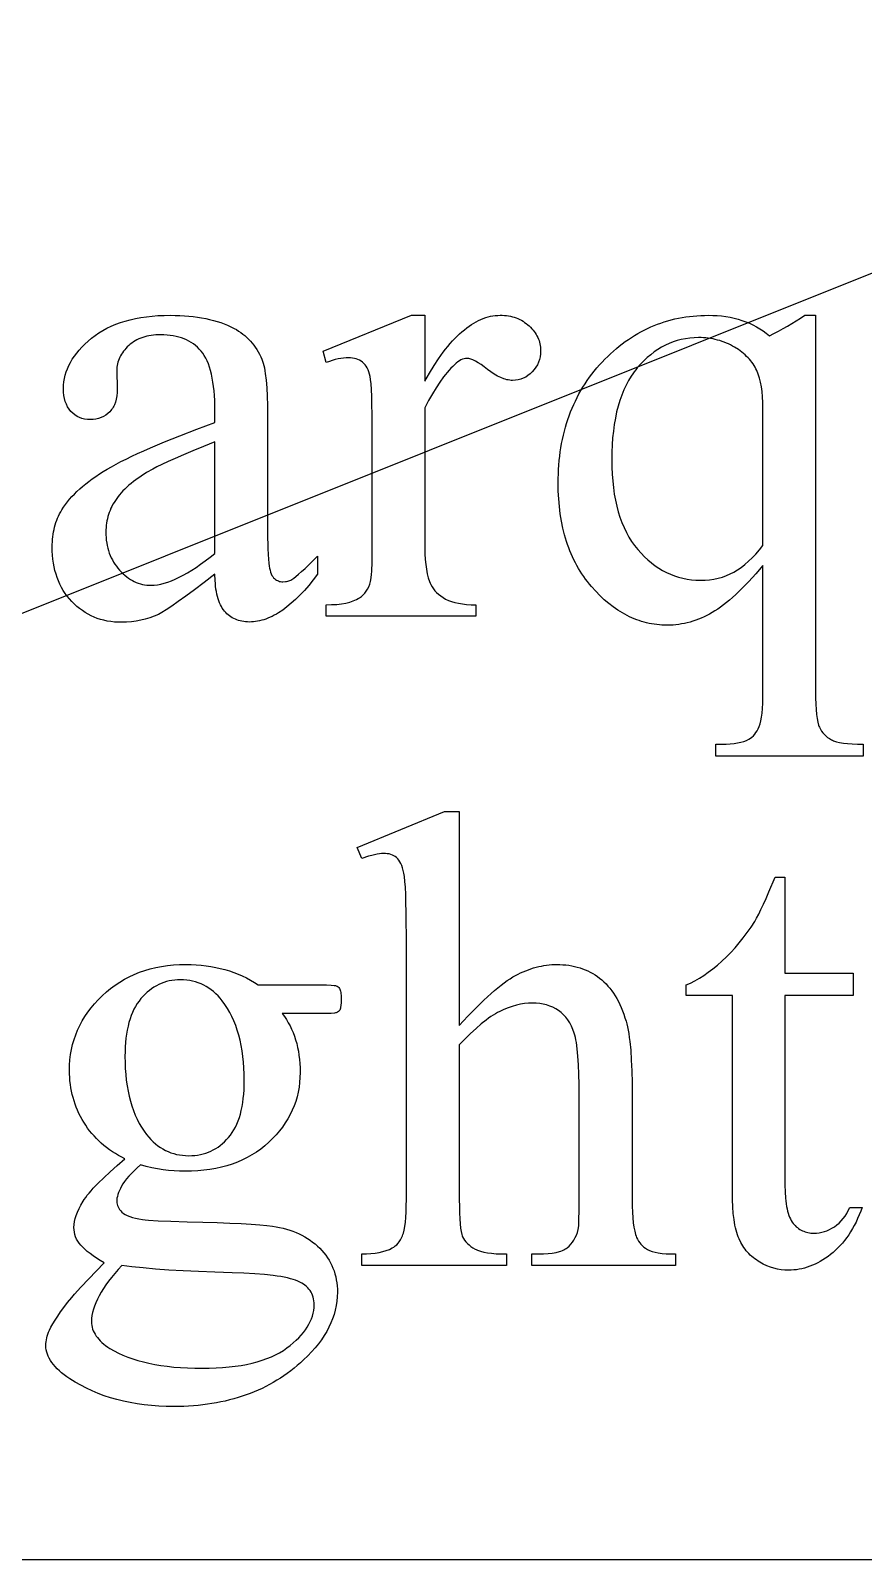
# Model space of a CAD drawing. Extents: x 0 to 152, y -19 to 71.
# Drawn here: x 89.62 to 92.92, y 54.99 to 61.05 of the extents above; entities that cross this region are included whole.
import ezdxf

# ---------------------------------------------------------------- set-up
doc = ezdxf.new("R2010")
doc.units = 0
doc.layers.get('0').update_dxf_attribs({"linetype": 'CONTINUOUS'})

msp = doc.modelspace()

# ---------------------------------------------------------------- linework, layer by layer
for points in [[(99.6145, 54.9861), (99.6145, 59.4236), (95.3645, 61.0486), (85.9895, 57.2986), (86.6145, 54.9861)], [(90.3516, 58.8932), (90.309, 58.8605), (90.2707, 58.8315), (90.2364, 58.8061), (90.2063, 58.7843), (90.1804, 58.7662), (90.1586, 58.7517), (90.141, 58.7409), (90.1338, 58.7368), (90.1276, 58.7337), (90.1103, 58.7263), (90.0928, 58.7199), (90.0751, 58.7144), (90.057, 58.71), (90.0387, 58.7065), (90.0201, 58.704), (90.0012, 58.7026), (89.982, 58.7021), (89.9671, 58.7024), (89.9526, 58.7033), (89.9384, 58.705), (89.9245, 58.7072), (89.911, 58.7101), (89.8978, 58.7136), (89.8849, 58.7178), (89.8724, 58.7226), (89.8602, 58.7281), (89.8483, 58.7342), (89.8367, 58.7409), (89.8255, 58.7483), (89.8146, 58.7564), (89.8041, 58.765), (89.7938, 58.7744), (89.7839, 58.7843), (89.7745, 58.7948), (89.7657, 58.8057), (89.7575, 58.817), (89.7499, 58.8287), (89.7429, 58.8408), (89.7365, 58.8533), (89.7307, 58.8662), (89.7256, 58.8796), (89.721, 58.8933), (89.717, 58.9074), (89.7137, 58.922), (89.711, 58.9369), (89.7088, 58.9523), (89.7073, 58.968), (89.7064, 58.9842), (89.7061, 59.0008), (89.7062, 59.0113), (89.7067, 59.0216), (89.7074, 59.0318), (89.7085, 59.0417), (89.7098, 59.0515), (89.7114, 59.0612), (89.7134, 59.0706), (89.7156, 59.0799), (89.7181, 59.0889), (89.7209, 59.0979), (89.724, 59.1066), (89.7275, 59.1151), (89.7312, 59.1235), (89.7352, 59.1317), (89.7395, 59.1397), (89.7441, 59.1476), (89.7509, 59.1583), (89.7582, 59.1689), (89.7662, 59.1795), (89.7748, 59.19), (89.784, 59.2004), (89.7938, 59.2107), (89.8041, 59.2209), (89.8151, 59.2311), (89.8267, 59.2412), (89.8388, 59.2512), (89.8516, 59.2611), (89.865, 59.271), (89.8789, 59.2807), (89.8935, 59.2904), (89.9087, 59.3), (89.9244, 59.3096), (89.9411, 59.3192), (89.9592, 59.3291), (89.9786, 59.3392), (89.9993, 59.3496), (90.0213, 59.3603), (90.0447, 59.3712), (90.0694, 59.3823), (90.0954, 59.3937), (90.1515, 59.4174), (90.2129, 59.442), (90.2796, 59.4677), (90.3516, 59.4944), (90.3516, 59.5399), (90.3514, 59.5612), (90.3507, 59.5816), (90.3496, 59.6011), (90.3481, 59.6198), (90.3462, 59.6377), (90.3438, 59.6547), (90.341, 59.6708), (90.3378, 59.6861), (90.3342, 59.7006), (90.3301, 59.7142), (90.3256, 59.7269), (90.3206, 59.7388), (90.3152, 59.7498), (90.3094, 59.76), (90.3032, 59.7694), (90.2965, 59.7779), (90.2894, 59.7857), (90.282, 59.793), (90.2741, 59.7998), (90.2659, 59.8061), (90.2572, 59.8119), (90.2482, 59.8172), (90.2388, 59.822), (90.229, 59.8263), (90.2188, 59.8301), (90.2082, 59.8333), (90.1972, 59.8361), (90.1858, 59.8384), (90.1741, 59.8401), (90.1619, 59.8414), (90.1494, 59.8422), (90.1364, 59.8424), (90.1266, 59.8422), (90.117, 59.8417), (90.1077, 59.8409), (90.0986, 59.8397), (90.0898, 59.8382), (90.0812, 59.8364), (90.0729, 59.8342), (90.0649, 59.8317), (90.0571, 59.8288), (90.0496, 59.8256), (90.0423, 59.8221), (90.0353, 59.8182), (90.0286, 59.814), (90.0221, 59.8095), (90.0158, 59.8046), (90.0099, 59.7994), (90.004, 59.794), (89.9986, 59.7884), (89.9935, 59.7828), (89.9888, 59.7771), (89.9845, 59.7713), (89.9805, 59.7653), (89.977, 59.7593), (89.9738, 59.7532), (89.971, 59.747), (89.9685, 59.7407), (89.9665, 59.7342), (89.9648, 59.7277), (89.9635, 59.7211), (89.9625, 59.7144), (89.9619, 59.7076), (89.9618, 59.7007), (89.9643, 59.6273), (89.9638, 59.6131), (89.9624, 59.5998), (89.9601, 59.5873), (89.9569, 59.5757), (89.9527, 59.5649), (89.9502, 59.5598), (89.9476, 59.5549), (89.9447, 59.5502), (89.9415, 59.5457), (89.9381, 59.5415), (89.9345, 59.5374), (89.9268, 59.53), (89.9185, 59.5236), (89.9097, 59.5181), (89.9002, 59.5137), (89.8902, 59.5102), (89.8796, 59.5077), (89.8684, 59.5062), (89.8567, 59.5058), (89.8453, 59.5063), (89.8344, 59.5078), (89.824, 59.5104), (89.8142, 59.514), (89.8048, 59.5186), (89.7961, 59.5243), (89.7878, 59.5309), (89.7801, 59.5387), (89.7732, 59.5473), (89.7671, 59.5566), (89.762, 59.5667), (89.7578, 59.5776), (89.7546, 59.5892), (89.7523, 59.6015), (89.7509, 59.6147), (89.7504, 59.6285), (89.7508, 59.6421), (89.7521, 59.6555), (89.7543, 59.6687), (89.7574, 59.6818), (89.7613, 59.6948), (89.7661, 59.7077), (89.7717, 59.7204), (89.7782, 59.7329), (89.7856, 59.7454), (89.7939, 59.7577), (89.803, 59.7698), (89.813, 59.7818), (89.8239, 59.7937), (89.8357, 59.8054), (89.8483, 59.817), (89.8618, 59.8285), (89.876, 59.8395), (89.891, 59.8499), (89.9067, 59.8595), (89.9231, 59.8684), (89.9402, 59.8766), (89.9579, 59.884), (89.9764, 59.8908), (89.9956, 59.8968), (90.0155, 59.9022), (90.0361, 59.9068), (90.0574, 59.9107), (90.0794, 59.9139), (90.1021, 59.9164), (90.1255, 59.9182), (90.1496, 59.9193), (90.1744, 59.9196), (90.1935, 59.9194), (90.2121, 59.9188), (90.2303, 59.9178), (90.2481, 59.9164), (90.2655, 59.9146), (90.2824, 59.9123), (90.2988, 59.9097), (90.3149, 59.9066), (90.3305, 59.9032), (90.3456, 59.8994), (90.3604, 59.8951), (90.3747, 59.8904), (90.3885, 59.8854), (90.402, 59.8799), (90.415, 59.874), (90.4275, 59.8677), (90.4367, 59.8627), (90.4456, 59.8572), (90.4541, 59.8515), (90.4624, 59.8453), (90.4704, 59.8389), (90.478, 59.8321), (90.4854, 59.8249), (90.4924, 59.8174), (90.4991, 59.8096), (90.5055, 59.8014), (90.5117, 59.7928), (90.5175, 59.784), (90.523, 59.7747), (90.5282, 59.7652), (90.5331, 59.7552), (90.5376, 59.745), (90.5404, 59.7377), (90.543, 59.7296), (90.5454, 59.7205), (90.5476, 59.7106), (90.5496, 59.6998), (90.5515, 59.6881), (90.5547, 59.6621), (90.5572, 59.6324), (90.559, 59.5993), (90.5601, 59.5625), (90.5604, 59.5222), (90.5604, 59.1286), (90.5608, 59.0537), (90.562, 58.9949), (90.5629, 58.9715), (90.564, 58.9521), (90.5653, 58.9368), (90.5667, 58.9254), (90.5685, 58.9165), (90.5704, 58.9083), (90.5726, 58.9009), (90.5751, 58.8943), (90.5779, 58.8884), (90.5809, 58.8833), (90.5841, 58.879), (90.5876, 58.8755), (90.5913, 58.8725), (90.5952, 58.8699), (90.5992, 58.8677), (90.6033, 58.866), (90.6076, 58.8646), (90.612, 58.8636), (90.6165, 58.863), (90.6212, 58.8628), (90.631, 58.8634), (90.6356, 58.864), (90.6402, 58.865), (90.6445, 58.8663), (90.6487, 58.8678), (90.6527, 58.8696), (90.6566, 58.8717), (90.664, 58.8767), (90.673, 58.8836), (90.6835, 58.8924), (90.6955, 58.903), (90.7091, 58.9155), (90.7242, 58.9298), (90.7591, 58.9641), (90.7591, 58.8932), (90.7415, 58.8702), (90.7239, 58.8487), (90.7064, 58.8287), (90.689, 58.8101), (90.6718, 58.7931), (90.6546, 58.7775), (90.6375, 58.7634), (90.6205, 58.7508), (90.6037, 58.7397), (90.5953, 58.7347), (90.5869, 58.73), (90.5785, 58.7258), (90.5702, 58.7219), (90.5619, 58.7183), (90.5536, 58.7152), (90.5454, 58.7124), (90.5371, 58.71), (90.5289, 58.708), (90.5207, 58.7063), (90.5126, 58.705), (90.5045, 58.7041), (90.4964, 58.7035), (90.4883, 58.7033), (90.4806, 58.7035), (90.4732, 58.704), (90.4659, 58.7048), (90.4588, 58.706), (90.452, 58.7075), (90.4453, 58.7094), (90.4389, 58.7116), (90.4326, 58.7141), (90.4265, 58.7169), (90.4206, 58.7201), (90.415, 58.7237), (90.4095, 58.7275), (90.4042, 58.7317), (90.3991, 58.7363), (90.3942, 58.7411), (90.3896, 58.7464), (90.3851, 58.752), (90.3809, 58.7581), (90.377, 58.7646), (90.3734, 58.7717), (90.3701, 58.7792), (90.367, 58.7872), (90.3642, 58.7956), (90.3617, 58.8046), (90.3595, 58.814), (90.3575, 58.8239), (90.3558, 58.8342), (90.3544, 58.8451), (90.3533, 58.8564), (90.3525, 58.8682)], [(91.1844, 59.9196), (91.1844, 59.6589), (91.2026, 59.6905), (91.2209, 59.72), (91.2392, 59.7475), (91.2484, 59.7605), (91.2576, 59.773), (91.2669, 59.7849), (91.2761, 59.7964), (91.2853, 59.8073), (91.2946, 59.8178), (91.3039, 59.8277), (91.3132, 59.8371), (91.3225, 59.846), (91.3318, 59.8544), (91.3412, 59.8623), (91.3505, 59.8697), (91.3599, 59.8766), (91.3693, 59.883), (91.3787, 59.8888), (91.3881, 59.8942), (91.3975, 59.899), (91.407, 59.9033), (91.4164, 59.9071), (91.4259, 59.9105), (91.4354, 59.9133), (91.4449, 59.9155), (91.4544, 59.9173), (91.464, 59.9186), (91.4735, 59.9194), (91.4831, 59.9196), (91.4917, 59.9195), (91.5001, 59.919), (91.5083, 59.9181), (91.5164, 59.917), (91.5242, 59.9155), (91.5319, 59.9137), (91.5394, 59.9115), (91.5467, 59.909), (91.5538, 59.9062), (91.5607, 59.9031), (91.5674, 59.8996), (91.574, 59.8958), (91.5803, 59.8916), (91.5865, 59.8872), (91.5925, 59.8824), (91.5983, 59.8772), (91.6038, 59.8719), (91.6089, 59.8664), (91.6137, 59.8609), (91.6182, 59.8552), (91.6223, 59.8494), (91.626, 59.8436), (91.6294, 59.8376), (91.6324, 59.8315), (91.6351, 59.8253), (91.6374, 59.819), (91.6394, 59.8126), (91.641, 59.8061), (91.6422, 59.7996), (91.6431, 59.7928), (91.6436, 59.786), (91.6438, 59.7791), (91.6433, 59.767), (91.6418, 59.7554), (91.6392, 59.7442), (91.6356, 59.7336), (91.631, 59.7234), (91.6253, 59.7136), (91.6186, 59.7044), (91.6109, 59.6956), (91.6025, 59.6876), (91.5937, 59.6807), (91.5845, 59.6748), (91.5748, 59.67), (91.5648, 59.6662), (91.5544, 59.6636), (91.5436, 59.662), (91.5324, 59.6614), (91.5269, 59.6616), (91.5212, 59.6621), (91.5155, 59.663), (91.5096, 59.6642), (91.5037, 59.6657), (91.4977, 59.6676), (91.4855, 59.6723), (91.4729, 59.6785), (91.4599, 59.686), (91.4467, 59.6949), (91.4331, 59.7051), (91.4198, 59.7153), (91.4073, 59.7242), (91.3958, 59.7317), (91.3851, 59.7378), (91.3754, 59.7426), (91.3665, 59.746), (91.3585, 59.7481), (91.3549, 59.7486), (91.3515, 59.7488), (91.3457, 59.7484), (91.3398, 59.7472), (91.3338, 59.7452), (91.3277, 59.7424), (91.3215, 59.7389), (91.3151, 59.7345), (91.3087, 59.7294), (91.3021, 59.7234), (91.295, 59.7167), (91.2878, 59.7094), (91.2806, 59.7016), (91.2734, 59.6933), (91.2661, 59.6845), (91.2588, 59.6751), (91.2442, 59.6548), (91.2294, 59.6324), (91.2145, 59.6079), (91.1995, 59.5813), (91.1844, 59.5526), (91.1844, 58.997), (91.1848, 58.9736), (91.1859, 58.9518), (91.1878, 58.9314), (91.1904, 58.9125), (91.1938, 58.895), (91.1979, 58.879), (91.2028, 58.8645), (91.2055, 58.8578), (91.2084, 58.8514), (91.2129, 58.843), (91.2182, 58.835), (91.2243, 58.8274), (91.2312, 58.8201), (91.2389, 58.8131), (91.2474, 58.8066), (91.2566, 58.8003), (91.2667, 58.7945), (91.2777, 58.7891), (91.2898, 58.7845), (91.3031, 58.7806), (91.3176, 58.7774), (91.3332, 58.7749), (91.3499, 58.7731), (91.3678, 58.772), (91.3869, 58.7717), (91.3869, 58.7261), (90.7933, 58.7261), (90.7933, 58.7717), (90.8147, 58.7721), (90.8347, 58.7734), (90.8533, 58.7756), (90.8705, 58.7786), (90.8862, 58.7825), (90.8936, 58.7848), (90.9006, 58.7873), (90.9072, 58.7901), (90.9135, 58.793), (90.9194, 58.7961), (90.9249, 58.7995), (90.9325, 58.805), (90.9396, 58.8111), (90.946, 58.8181), (90.9518, 58.8258), (90.9571, 58.8342), (90.9617, 58.8434), (90.9658, 58.8534), (90.9692, 58.8641), (90.9707, 58.8707), (90.972, 58.8798), (90.9731, 58.8914), (90.974, 58.9055), (90.9752, 58.9412), (90.9756, 58.9868), (90.9756, 59.4361), (90.975, 59.5271), (90.9744, 59.565), (90.9735, 59.5977), (90.9723, 59.6252), (90.9709, 59.6477), (90.9693, 59.665), (90.9673, 59.6772), (90.9651, 59.6866), (90.9623, 59.6952), (90.9592, 59.7033), (90.9556, 59.7106), (90.9516, 59.7173), (90.9472, 59.7234), (90.9423, 59.7288), (90.9369, 59.7336), (90.9312, 59.7377), (90.9252, 59.7413), (90.9188, 59.7444), (90.9121, 59.7469), (90.9051, 59.7488), (90.8977, 59.7502), (90.89, 59.751), (90.8819, 59.7513), (90.8719, 59.751), (90.8616, 59.7501), (90.851, 59.7486), (90.8401, 59.7465), (90.8289, 59.7439), (90.8173, 59.7406), (90.8055, 59.7368), (90.7933, 59.7323), (90.7806, 59.7779), (91.1312, 59.9196)], [(92.7348, 59.9196), (92.7348, 58.4287), (92.7351, 58.4021), (92.7358, 58.378), (92.737, 58.3564), (92.7386, 58.3372), (92.7407, 58.3206), (92.7434, 58.3065), (92.7464, 58.2948), (92.7482, 58.2899), (92.75, 58.2857), (92.7541, 58.278), (92.7587, 58.2707), (92.7638, 58.2639), (92.7695, 58.2575), (92.7757, 58.2515), (92.7824, 58.246), (92.7897, 58.2409), (92.7975, 58.2363), (92.8017, 58.2342), (92.8065, 58.2321), (92.8174, 58.2285), (92.8303, 58.2255), (92.8451, 58.223), (92.8618, 58.2211), (92.8804, 58.2197), (92.9009, 58.2189), (92.9234, 58.2186), (92.9234, 58.1717), (92.3387, 58.1717), (92.3387, 58.2186), (92.3627, 58.2186), (92.3799, 58.2189), (92.396, 58.2198), (92.4111, 58.2214), (92.425, 58.2236), (92.438, 58.2265), (92.4498, 58.23), (92.4606, 58.2341), (92.4703, 58.2388), (92.4765, 58.2427), (92.4823, 58.2472), (92.4879, 58.2524), (92.4931, 58.2583), (92.498, 58.2649), (92.5026, 58.2722), (92.5068, 58.2802), (92.5108, 58.2888), (92.5144, 58.2989), (92.5174, 58.3111), (92.52, 58.3254), (92.5222, 58.3418), (92.5238, 58.3604), (92.525, 58.381), (92.5257, 58.4038), (92.526, 58.4287), (92.526, 58.9273), (92.4976, 58.8945), (92.4702, 58.8644), (92.4568, 58.8504), (92.4437, 58.837), (92.4308, 58.8243), (92.4181, 58.8123), (92.4056, 58.801), (92.3934, 58.7903), (92.3814, 58.7804), (92.3696, 58.7711), (92.358, 58.7625), (92.3467, 58.7545), (92.3356, 58.7473), (92.3247, 58.7407), (92.314, 58.7346), (92.3031, 58.7289), (92.2922, 58.7237), (92.2813, 58.7188), (92.2703, 58.7143), (92.2593, 58.7102), (92.2482, 58.7065), (92.2371, 58.7032), (92.2259, 58.7002), (92.2147, 58.6977), (92.2034, 58.6956), (92.1921, 58.6938), (92.1807, 58.6924), (92.1693, 58.6914), (92.1578, 58.6909), (92.1463, 58.6907), (92.1358, 58.6908), (92.1254, 58.6913), (92.115, 58.692), (92.1048, 58.6931), (92.0946, 58.6944), (92.0844, 58.6961), (92.0744, 58.698), (92.0644, 58.7002), (92.0545, 58.7028), (92.0446, 58.7056), (92.0348, 58.7088), (92.0251, 58.7122), (92.0155, 58.7159), (92.0059, 58.72), (91.9964, 58.7243), (91.987, 58.729), (91.9683, 58.7391), (91.95, 58.7505), (91.9319, 58.7631), (91.9141, 58.7768), (91.8966, 58.7918), (91.8793, 58.8079), (91.8624, 58.8253), (91.8457, 58.8438), (91.8376, 58.8535), (91.8297, 58.8634), (91.8221, 58.8734), (91.8147, 58.8837), (91.8076, 58.8942), (91.8007, 58.9049), (91.7942, 58.9158), (91.7878, 58.9269), (91.7818, 58.9382), (91.7759, 58.9497), (91.7704, 58.9614), (91.7651, 58.9733), (91.7601, 58.9854), (91.7553, 58.9977), (91.7508, 59.0102), (91.7465, 59.0229), (91.7425, 59.0358), (91.7387, 59.0489), (91.732, 59.0758), (91.7263, 59.1034), (91.7217, 59.1319), (91.7181, 59.1612), (91.7155, 59.1913), (91.7139, 59.2222), (91.7134, 59.2539), (91.7136, 59.2722), (91.7141, 59.2903), (91.715, 59.3082), (91.7162, 59.3259), (91.7177, 59.3434), (91.7196, 59.3606), (91.7218, 59.3777), (91.7243, 59.3945), (91.7272, 59.4111), (91.7305, 59.4275), (91.7341, 59.4437), (91.738, 59.4597), (91.7423, 59.4754), (91.7469, 59.491), (91.7518, 59.5063), (91.7571, 59.5214), (91.7627, 59.5363), (91.7687, 59.551), (91.775, 59.5655), (91.7817, 59.5797), (91.7886, 59.5938), (91.796, 59.6076), (91.8037, 59.6212), (91.8117, 59.6347), (91.82, 59.6478), (91.8287, 59.6608), (91.8378, 59.6736), (91.8472, 59.6861), (91.8569, 59.6985), (91.8669, 59.7106), (91.8773, 59.7225), (91.8881, 59.7342), (91.8991, 59.7456), (91.9102, 59.7567), (91.9215, 59.7673), (91.9329, 59.7777), (91.9444, 59.7876), (91.9561, 59.7972), (91.968, 59.8065), (91.9799, 59.8153), (91.992, 59.8238), (92.0043, 59.832), (92.0167, 59.8398), (92.0292, 59.8472), (92.0419, 59.8543), (92.0547, 59.861), (92.0677, 59.8673), (92.0808, 59.8733), (92.094, 59.8789), (92.1074, 59.8841), (92.1209, 59.889), (92.1346, 59.8935), (92.1484, 59.8977), (92.1623, 59.9015), (92.1764, 59.905), (92.1907, 59.908), (92.205, 59.9107), (92.2195, 59.9131), (92.2342, 59.9151), (92.249, 59.9167), (92.2639, 59.918), (92.279, 59.9189), (92.2942, 59.9194), (92.3096, 59.9196), (92.3274, 59.9193), (92.3449, 59.9184), (92.3621, 59.9168), (92.3788, 59.9146), (92.3953, 59.9117), (92.4114, 59.9082), (92.4271, 59.9041), (92.4424, 59.8994), (92.4574, 59.894), (92.472, 59.888), (92.4862, 59.8813), (92.5, 59.8741), (92.5134, 59.8661), (92.5265, 59.8576), (92.5391, 59.8484), (92.5513, 59.8386), (92.5695, 59.8476), (92.5876, 59.857), (92.6055, 59.8666), (92.6231, 59.8766), (92.6406, 59.8869), (92.6578, 59.8975), (92.6749, 59.9084), (92.6918, 59.9196)], [(92.526, 59.0071), (92.526, 59.5513), (92.5256, 59.5744), (92.5244, 59.5962), (92.5225, 59.6168), (92.5198, 59.6361), (92.5163, 59.6542), (92.5121, 59.6709), (92.5071, 59.6864), (92.5013, 59.7007), (92.4981, 59.7074), (92.4945, 59.714), (92.4907, 59.7205), (92.4865, 59.7268), (92.4821, 59.7331), (92.4774, 59.7392), (92.4723, 59.7451), (92.467, 59.751), (92.4613, 59.7567), (92.4554, 59.7623), (92.4426, 59.773), (92.4286, 59.7833), (92.4133, 59.7931), (92.4054, 59.7977), (92.3973, 59.802), (92.389, 59.806), (92.3807, 59.8097), (92.3722, 59.8131), (92.3636, 59.8162), (92.3548, 59.819), (92.3459, 59.8215), (92.3369, 59.8238), (92.3278, 59.8257), (92.3185, 59.8273), (92.3092, 59.8287), (92.2996, 59.8297), (92.29, 59.8304), (92.2802, 59.8309), (92.2703, 59.831), (92.2528, 59.8306), (92.2355, 59.8291), (92.2186, 59.8268), (92.202, 59.8235), (92.1857, 59.8193), (92.1697, 59.8141), (92.154, 59.808), (92.1387, 59.801), (92.1237, 59.793), (92.1089, 59.7841), (92.0946, 59.7742), (92.0805, 59.7634), (92.0667, 59.7517), (92.0533, 59.739), (92.0401, 59.7253), (92.0273, 59.7108), (92.0211, 59.7032), (92.0151, 59.6953), (92.0092, 59.6872), (92.0036, 59.6788), (91.9929, 59.6613), (91.983, 59.6429), (91.9739, 59.6235), (91.9656, 59.6032), (91.9581, 59.5818), (91.9514, 59.5595), (91.9454, 59.5363), (91.9403, 59.512), (91.9359, 59.4868), (91.9324, 59.4607), (91.9296, 59.4335), (91.9276, 59.4054), (91.9265, 59.3763), (91.9261, 59.3463), (91.9265, 59.3175), (91.9277, 59.2895), (91.9297, 59.2624), (91.9325, 59.2362), (91.9361, 59.2109), (91.9406, 59.1865), (91.9458, 59.163), (91.9518, 59.1403), (91.9587, 59.1185), (91.9664, 59.0976), (91.9748, 59.0776), (91.9841, 59.0584), (91.9942, 59.0402), (92.005, 59.0228), (92.0167, 59.0063), (92.0292, 58.9906), (92.0423, 58.9759), (92.0557, 58.9622), (92.0694, 58.9493), (92.0834, 58.9375), (92.0978, 58.9266), (92.1125, 58.9166), (92.1276, 58.9076), (92.143, 58.8995), (92.1587, 58.8924), (92.1747, 58.8862), (92.1911, 58.881), (92.2078, 58.8767), (92.2248, 58.8734), (92.2422, 58.871), (92.2599, 58.8696), (92.2779, 58.8691), (92.2963, 58.8696), (92.3142, 58.8711), (92.3316, 58.8737), (92.3485, 58.8772), (92.3648, 58.8817), (92.3807, 58.8873), (92.396, 58.8938), (92.4108, 58.9014), (92.4253, 58.9101), (92.4398, 58.9201), (92.4543, 58.9314), (92.4687, 58.944), (92.4831, 58.9578), (92.4974, 58.9729), (92.5117, 58.9894)], [(90.3516, 58.9754), (90.3516, 59.4172), (90.3059, 59.3989), (90.2645, 59.382), (90.2273, 59.3664), (90.1943, 59.3523), (90.1656, 59.3395), (90.1411, 59.3282), (90.1208, 59.3182), (90.1048, 59.3096), (90.0807, 59.2956), (90.0583, 59.2814), (90.0378, 59.2671), (90.0282, 59.2599), (90.019, 59.2526), (90.0103, 59.2453), (90.002, 59.238), (89.9942, 59.2306), (89.9868, 59.2232), (89.9799, 59.2157), (89.9734, 59.2082), (89.9674, 59.2007), (89.9618, 59.1931), (89.9565, 59.1855), (89.9517, 59.1778), (89.9471, 59.17), (89.9429, 59.162), (89.9391, 59.1541), (89.9355, 59.146), (89.9323, 59.1378), (89.9295, 59.1295), (89.927, 59.1212), (89.9248, 59.1127), (89.9229, 59.1042), (89.9214, 59.0956), (89.9202, 59.0869), (89.9194, 59.0781), (89.9189, 59.0692), (89.9187, 59.0602), (89.9189, 59.049), (89.9196, 59.0379), (89.9206, 59.0272), (89.9221, 59.0166), (89.924, 59.0063), (89.9264, 58.9963), (89.9291, 58.9864), (89.9323, 58.9769), (89.9359, 58.9675), (89.94, 58.9584), (89.9445, 58.9496), (89.9493, 58.941), (89.9547, 58.9326), (89.9604, 58.9245), (89.9666, 58.9166), (89.9732, 58.909), (89.98, 58.9017), (89.987, 58.8949), (89.9941, 58.8886), (90.0014, 58.8827), (90.0088, 58.8773), (90.0163, 58.8724), (90.0239, 58.8679), (90.0317, 58.8639), (90.0396, 58.8604), (90.0476, 58.8573), (90.0558, 58.8547), (90.064, 58.8526), (90.0725, 58.851), (90.081, 58.8498), (90.0897, 58.8491), (90.0985, 58.8489), (90.1107, 58.8494), (90.1234, 58.8509), (90.1367, 58.8533), (90.1503, 58.8568), (90.1645, 58.8612), (90.1791, 58.8667), (90.1942, 58.8731), (90.2098, 58.8805), (90.2259, 58.8889), (90.2424, 58.8983), (90.2594, 58.9087), (90.2769, 58.9201), (90.2949, 58.9324), (90.3133, 58.9458), (90.3322, 58.9601)], [(91.3211, 57.9515), (91.3211, 57.1035), (91.3553, 57.1404), (91.3877, 57.1738), (91.4183, 57.2038), (91.4329, 57.2174), (91.447, 57.2303), (91.4607, 57.2422), (91.4739, 57.2533), (91.4867, 57.2635), (91.4991, 57.2729), (91.5109, 57.2813), (91.5224, 57.289), (91.5333, 57.2957), (91.5438, 57.3016), (91.5541, 57.3069), (91.5644, 57.3118), (91.5747, 57.3164), (91.585, 57.3207), (91.5952, 57.3246), (91.6055, 57.3282), (91.6158, 57.3315), (91.6261, 57.3344), (91.6364, 57.3369), (91.6467, 57.3391), (91.6569, 57.341), (91.6672, 57.3425), (91.6775, 57.3437), (91.6878, 57.3446), (91.6981, 57.3451), (91.7084, 57.3453), (91.7206, 57.3451), (91.7326, 57.3444), (91.7444, 57.3434), (91.756, 57.3419), (91.7673, 57.34), (91.7785, 57.3376), (91.7894, 57.3349), (91.8001, 57.3317), (91.8106, 57.3281), (91.8209, 57.324), (91.8309, 57.3196), (91.8408, 57.3147), (91.8504, 57.3093), (91.8598, 57.3036), (91.869, 57.2974), (91.878, 57.2909), (91.8867, 57.2838), (91.8951, 57.2763), (91.9033, 57.2683), (91.9111, 57.2598), (91.9187, 57.2508), (91.926, 57.2413), (91.933, 57.2314), (91.9397, 57.2209), (91.9461, 57.21), (91.9522, 57.1986), (91.9581, 57.1867), (91.9636, 57.1743), (91.9689, 57.1615), (91.9739, 57.1481), (91.9786, 57.1343), (91.983, 57.12), (91.9859, 57.1093), (91.9887, 57.0976), (91.9912, 57.0849), (91.9935, 57.0711), (91.9957, 57.0563), (91.9977, 57.0404), (92.0011, 57.0054), (92.0037, 56.9663), (92.0056, 56.923), (92.0067, 56.8755), (92.0071, 56.8238), (92.0071, 56.4138), (92.0073, 56.3873), (92.0082, 56.363), (92.0096, 56.341), (92.0115, 56.321), (92.014, 56.3033), (92.017, 56.2877), (92.0206, 56.2744), (92.0226, 56.2685), (92.0248, 56.2631), (92.0282, 56.2557), (92.0322, 56.2487), (92.0368, 56.2421), (92.0419, 56.2359), (92.0475, 56.2301), (92.0537, 56.2247), (92.0605, 56.2197), (92.0678, 56.215), (92.0762, 56.2109), (92.0862, 56.2073), (92.0977, 56.2042), (92.1108, 56.2018), (92.1256, 56.1998), (92.1419, 56.1984), (92.1597, 56.1976), (92.1792, 56.1973), (92.1792, 56.1518), (91.6096, 56.1518), (91.6096, 56.1973), (91.6362, 56.1973), (91.6557, 56.1977), (91.6736, 56.1989), (91.69, 56.2008), (91.7049, 56.2035), (91.7182, 56.207), (91.7243, 56.209), (91.73, 56.2112), (91.7353, 56.2136), (91.7402, 56.2162), (91.7447, 56.219), (91.7489, 56.222), (91.7565, 56.2285), (91.7635, 56.2358), (91.7699, 56.2438), (91.7758, 56.2525), (91.781, 56.262), (91.7857, 56.2722), (91.7897, 56.2831), (91.7932, 56.2948), (91.7941, 56.3011), (91.7948, 56.3098), (91.796, 56.3346), (91.7967, 56.3693), (91.797, 56.4138), (91.797, 56.8238), (91.7967, 56.8692), (91.7957, 56.9106), (91.7942, 56.9479), (91.7921, 56.9811), (91.7893, 57.0102), (91.7859, 57.0353), (91.784, 57.0463), (91.7819, 57.0562), (91.7797, 57.0652), (91.7773, 57.0732), (91.7721, 57.0876), (91.7661, 57.101), (91.7593, 57.1136), (91.7519, 57.1252), (91.7437, 57.1359), (91.7347, 57.1457), (91.7251, 57.1545), (91.7147, 57.1624), (91.7037, 57.1694), (91.6921, 57.1754), (91.6799, 57.1805), (91.6672, 57.1847), (91.654, 57.1879), (91.6402, 57.1903), (91.6258, 57.1917), (91.6109, 57.1921), (91.5953, 57.1916), (91.5796, 57.1901), (91.5637, 57.1875), (91.5476, 57.1839), (91.5314, 57.1793), (91.515, 57.1736), (91.4985, 57.1669), (91.4818, 57.1592), (91.4733, 57.1548), (91.4646, 57.1499), (91.4557, 57.1445), (91.4466, 57.1386), (91.4373, 57.1321), (91.4278, 57.1251), (91.4081, 57.1095), (91.3876, 57.0919), (91.3662, 57.0721), (91.3441, 57.0503), (91.3211, 57.0263), (91.3211, 56.4138), (91.3213, 56.3854), (91.3219, 56.3599), (91.3229, 56.3372), (91.3244, 56.3172), (91.3263, 56.3001), (91.3286, 56.2858), (91.3313, 56.2744), (91.3328, 56.2697), (91.3344, 56.2657), (91.338, 56.2585), (91.3424, 56.2517), (91.3475, 56.2452), (91.3533, 56.2389), (91.3599, 56.233), (91.3671, 56.2273), (91.3751, 56.222), (91.3837, 56.2169), (91.3884, 56.2146), (91.3936, 56.2123), (91.405, 56.2084), (91.4182, 56.205), (91.4329, 56.2022), (91.4493, 56.2001), (91.4674, 56.1985), (91.4871, 56.1976), (91.5084, 56.1973), (91.5084, 56.1518), (90.9338, 56.1518), (90.9338, 56.1973), (90.9526, 56.1977), (90.9703, 56.1988), (90.9871, 56.2007), (91.0028, 56.2033), (91.0174, 56.2067), (91.0311, 56.2108), (91.0437, 56.2157), (91.0553, 56.2214), (91.0615, 56.2249), (91.0673, 56.2291), (91.0728, 56.2341), (91.0781, 56.2397), (91.083, 56.2461), (91.0876, 56.2532), (91.0918, 56.261), (91.0958, 56.2695), (91.0976, 56.2742), (91.0993, 56.2795), (91.1024, 56.2918), (91.105, 56.3064), (91.1072, 56.3233), (91.1088, 56.3424), (91.11, 56.3639), (91.1107, 56.3877), (91.111, 56.4138), (91.111, 57.463), (91.1108, 57.5103), (91.1104, 57.5528), (91.1096, 57.5905), (91.1086, 57.6234), (91.1073, 57.6515), (91.1056, 57.6749), (91.1037, 57.6935), (91.1015, 57.7073), (91.099, 57.7182), (91.0961, 57.7282), (91.0929, 57.7373), (91.0895, 57.7455), (91.0857, 57.7528), (91.0815, 57.7592), (91.0771, 57.7647), (91.0724, 57.7693), (91.0673, 57.7731), (91.0617, 57.7765), (91.0558, 57.7793), (91.0494, 57.7816), (91.0427, 57.7834), (91.0355, 57.7847), (91.0279, 57.7855), (91.0198, 57.7857), (91.0127, 57.7854), (91.0045, 57.7845), (90.9953, 57.7829), (90.985, 57.7807), (90.9738, 57.7778), (90.9615, 57.7743), (90.9338, 57.7655), (90.9161, 57.8098), (91.2629, 57.9515)], [(92.6133, 57.6921), (92.6133, 57.3111), (92.8842, 57.3111), (92.8842, 57.2225), (92.6133, 57.2225), (92.6133, 56.4707), (92.6138, 56.4437), (92.6153, 56.419), (92.6165, 56.4075), (92.6179, 56.3965), (92.6195, 56.3862), (92.6214, 56.3764), (92.6235, 56.3672), (92.6259, 56.3586), (92.6286, 56.3505), (92.6315, 56.343), (92.6346, 56.3361), (92.638, 56.3298), (92.6417, 56.324), (92.6456, 56.3188), (92.6497, 56.3141), (92.6539, 56.3096), (92.6583, 56.3055), (92.6629, 56.3017), (92.6675, 56.2981), (92.6724, 56.2949), (92.6773, 56.292), (92.6824, 56.2894), (92.6877, 56.2871), (92.6931, 56.2851), (92.6986, 56.2834), (92.7043, 56.282), (92.7101, 56.281), (92.7161, 56.2802), (92.7222, 56.2797), (92.7285, 56.2796), (92.7389, 56.28), (92.7492, 56.2812), (92.7595, 56.2832), (92.7696, 56.2861), (92.7797, 56.2897), (92.7897, 56.2942), (92.7996, 56.2995), (92.8095, 56.3055), (92.819, 56.3124), (92.828, 56.3201), (92.8364, 56.3285), (92.8443, 56.3377), (92.8516, 56.3476), (92.8584, 56.3583), (92.8646, 56.3698), (92.8702, 56.3821), (92.9196, 56.3821), (92.9139, 56.3668), (92.908, 56.3521), (92.9017, 56.3378), (92.8952, 56.3239), (92.8883, 56.3106), (92.8812, 56.2977), (92.8738, 56.2853), (92.8661, 56.2734), (92.8582, 56.262), (92.8499, 56.251), (92.8413, 56.2406), (92.8325, 56.2306), (92.8234, 56.2211), (92.814, 56.212), (92.8043, 56.2035), (92.7943, 56.1954), (92.7842, 56.1878), (92.774, 56.1807), (92.7637, 56.1741), (92.7535, 56.168), (92.7432, 56.1624), (92.7328, 56.1572), (92.7225, 56.1526), (92.712, 56.1484), (92.7016, 56.1448), (92.6911, 56.1416), (92.6805, 56.1389), (92.67, 56.1367), (92.6593, 56.135), (92.6487, 56.1338), (92.638, 56.133), (92.6272, 56.1328), (92.6127, 56.1333), (92.5983, 56.1348), (92.5839, 56.1373), (92.5696, 56.1408), (92.5554, 56.1454), (92.5413, 56.1509), (92.5273, 56.1575), (92.5133, 56.165), (92.5065, 56.1692), (92.4999, 56.1736), (92.4935, 56.1781), (92.4873, 56.1829), (92.4814, 56.1879), (92.4757, 56.1932), (92.4702, 56.1986), (92.4649, 56.2043), (92.4599, 56.2102), (92.4551, 56.2163), (92.4505, 56.2226), (92.4462, 56.2291), (92.442, 56.2359), (92.4382, 56.2428), (92.4311, 56.2574), (92.4278, 56.2652), (92.4248, 56.2735), (92.422, 56.2823), (92.4194, 56.2916), (92.417, 56.3014), (92.4149, 56.3117), (92.4111, 56.3339), (92.4082, 56.3581), (92.4061, 56.3843), (92.4049, 56.4126), (92.4045, 56.4429), (92.4045, 57.2225), (92.221, 57.2225), (92.221, 57.2643), (92.2384, 57.2718), (92.256, 57.2806), (92.2736, 57.2906), (92.2914, 57.3018), (92.3092, 57.3142), (92.3272, 57.3278), (92.3452, 57.3426), (92.3633, 57.3586), (92.3813, 57.3756), (92.3987, 57.3933), (92.4157, 57.4119), (92.4322, 57.4312), (92.4481, 57.4513), (92.4636, 57.4721), (92.4786, 57.4937), (92.4931, 57.5161), (92.5007, 57.5294), (92.5091, 57.5452), (92.5181, 57.5634), (92.5279, 57.5842), (92.5384, 57.6074), (92.5496, 57.6331), (92.5741, 57.6921)], [(89.9947, 56.5745), (89.9816, 56.5811), (89.9689, 56.5881), (89.9565, 56.5954), (89.9446, 56.603), (89.933, 56.6109), (89.9219, 56.6192), (89.9111, 56.6278), (89.9007, 56.6367), (89.8907, 56.6459), (89.8811, 56.6554), (89.8718, 56.6653), (89.863, 56.6755), (89.8545, 56.686), (89.8464, 56.6968), (89.8387, 56.7079), (89.8314, 56.7194), (89.8245, 56.7311), (89.818, 56.743), (89.812, 56.755), (89.8065, 56.7671), (89.8014, 56.7795), (89.7967, 56.7919), (89.7925, 56.8046), (89.7887, 56.8173), (89.7853, 56.8303), (89.7825, 56.8434), (89.78, 56.8566), (89.778, 56.87), (89.7764, 56.8835), (89.7753, 56.8972), (89.7747, 56.9111), (89.7744, 56.9251), (89.7749, 56.9464), (89.7765, 56.9674), (89.779, 56.9879), (89.7826, 57.0081), (89.7871, 57.028), (89.7927, 57.0474), (89.7993, 57.0665), (89.8069, 57.0852), (89.8155, 57.1035), (89.8251, 57.1215), (89.8358, 57.139), (89.8474, 57.1562), (89.8601, 57.173), (89.8738, 57.1895), (89.8885, 57.2055), (89.9042, 57.2212), (89.9207, 57.2363), (89.9377, 57.2503), (89.9554, 57.2634), (89.9736, 57.2755), (89.9924, 57.2866), (90.0117, 57.2968), (90.0316, 57.306), (90.0521, 57.3143), (90.0731, 57.3215), (90.0948, 57.3278), (90.1169, 57.3332), (90.1397, 57.3375), (90.163, 57.3409), (90.1869, 57.3433), (90.2114, 57.3448), (90.2364, 57.3453), (90.257, 57.345), (90.2772, 57.344), (90.297, 57.3424), (90.3165, 57.3402), (90.3357, 57.3374), (90.3545, 57.3339), (90.373, 57.3298), (90.3911, 57.325), (90.4089, 57.3196), (90.4264, 57.3136), (90.4434, 57.307), (90.4602, 57.2997), (90.4766, 57.2918), (90.4926, 57.2833), (90.5084, 57.2741), (90.5237, 57.2643), (90.7692, 57.2643), (90.7936, 57.2641), (90.8123, 57.2635), (90.8253, 57.2625), (90.8296, 57.2619), (90.8325, 57.2611), (90.8366, 57.2592), (90.8401, 57.2568), (90.843, 57.2539), (90.8452, 57.2504), (90.847, 57.2472), (90.8485, 57.2435), (90.8498, 57.2393), (90.8509, 57.2345), (90.8517, 57.2292), (90.8523, 57.2233), (90.8528, 57.2098), (90.8524, 57.1947), (90.8512, 57.182), (90.8503, 57.1766), (90.8492, 57.1719), (90.8479, 57.1678), (90.8465, 57.1643), (90.8442, 57.1613), (90.8412, 57.1586), (90.8376, 57.1562), (90.8332, 57.1542), (90.8301, 57.1533), (90.8256, 57.1525), (90.8124, 57.1513), (90.7937, 57.1506), (90.7692, 57.1504), (90.6186, 57.1504), (90.6272, 57.1388), (90.6352, 57.1268), (90.6427, 57.1144), (90.6496, 57.1016), (90.656, 57.0885), (90.6618, 57.0749), (90.6671, 57.0609), (90.6718, 57.0466), (90.6759, 57.0318), (90.6795, 57.0167), (90.6826, 57.0011), (90.6851, 56.9852), (90.687, 56.9689), (90.6884, 56.9521), (90.6892, 56.935), (90.6895, 56.9175), (90.689, 56.8974), (90.6876, 56.8777), (90.6852, 56.8584), (90.6818, 56.8394), (90.6774, 56.8208), (90.6721, 56.8026), (90.6658, 56.7847), (90.6585, 56.7672), (90.6503, 56.75), (90.6411, 56.7333), (90.6309, 56.7169), (90.6197, 56.7008), (90.6076, 56.6851), (90.5945, 56.6698), (90.5805, 56.6549), (90.5655, 56.6403), (90.5496, 56.6264), (90.5331, 56.6133), (90.516, 56.6012), (90.4982, 56.5899), (90.4797, 56.5796), (90.4605, 56.5701), (90.4407, 56.5616), (90.4202, 56.5539), (90.3991, 56.5472), (90.3773, 56.5413), (90.3548, 56.5364), (90.3317, 56.5323), (90.3079, 56.5292), (90.2835, 56.5269), (90.2584, 56.5256), (90.2326, 56.5251), (90.211, 56.5255), (90.1893, 56.5267), (90.1675, 56.5287), (90.1456, 56.5315), (90.1235, 56.535), (90.1014, 56.5394), (90.0791, 56.5445), (90.0567, 56.5504), (90.0433, 56.5386), (90.0311, 56.5271), (90.02, 56.5161), (90.01, 56.5054), (90.0012, 56.495), (89.9934, 56.4851), (89.9868, 56.4755), (89.9814, 56.4663), (89.9768, 56.4574), (89.9728, 56.4489), (89.9694, 56.4407), (89.9667, 56.4329), (89.9645, 56.4254), (89.963, 56.4182), (89.9621, 56.4114), (89.9618, 56.4049), (89.9621, 56.3995), (89.9631, 56.3942), (89.9647, 56.3889), (89.967, 56.3837), (89.9699, 56.3785), (89.9735, 56.3733), (89.9777, 56.3682), (89.9826, 56.3631), (89.9885, 56.3582), (89.9956, 56.3537), (90.0039, 56.3495), (90.0135, 56.3457), (90.0243, 56.3423), (90.0364, 56.3392), (90.0497, 56.3364), (90.0643, 56.334), (90.0748, 56.3328), (90.0886, 56.3316), (90.1263, 56.3293), (90.1772, 56.3271), (90.2415, 56.3252), (90.3038, 56.3235), (90.3604, 56.3217), (90.4112, 56.3197), (90.4563, 56.3176), (90.4957, 56.3153), (90.5293, 56.3128), (90.5572, 56.3102), (90.5794, 56.3074), (90.5939, 56.3052), (90.6081, 56.3025), (90.6219, 56.2994), (90.6353, 56.2958), (90.6483, 56.2918), (90.661, 56.2874), (90.6733, 56.2826), (90.6852, 56.2774), (90.6968, 56.2717), (90.708, 56.2656), (90.7188, 56.2591), (90.7293, 56.2521), (90.7393, 56.2448), (90.749, 56.237), (90.7584, 56.2288), (90.7674, 56.2201), (90.7759, 56.2111), (90.7838, 56.2019), (90.7912, 56.1924), (90.7981, 56.1826), (90.8044, 56.1726), (90.8102, 56.1623), (90.8154, 56.1518), (90.82, 56.141), (90.8241, 56.13), (90.8277, 56.1187), (90.8307, 56.1071), (90.8332, 56.0953), (90.8351, 56.0832), (90.8365, 56.0709), (90.8373, 56.0583), (90.8376, 56.0454), (90.8371, 56.0276), (90.8355, 56.01), (90.8329, 55.9924), (90.8292, 55.975), (90.8245, 55.9578), (90.8187, 55.9407), (90.8119, 55.9237), (90.8041, 55.9069), (90.7951, 55.8902), (90.7852, 55.8736), (90.7742, 55.8572), (90.7621, 55.8409), (90.749, 55.8247), (90.7349, 55.8087), (90.7197, 55.7929), (90.7034, 55.7771), (90.691, 55.7658), (90.6783, 55.7547), (90.6654, 55.7441), (90.6522, 55.7338), (90.6388, 55.7239), (90.6252, 55.7143), (90.6113, 55.7051), (90.5972, 55.6963), (90.5829, 55.6878), (90.5683, 55.6797), (90.5535, 55.6719), (90.5384, 55.6645), (90.5232, 55.6575), (90.5077, 55.6508), (90.4919, 55.6445), (90.4759, 55.6385), (90.4597, 55.6329), (90.4433, 55.6277), (90.4266, 55.6228), (90.4097, 55.6183), (90.3925, 55.6142), (90.3751, 55.6104), (90.3575, 55.607), (90.3396, 55.6039), (90.3215, 55.6012), (90.3032, 55.5988), (90.2847, 55.5969), (90.2659, 55.5952), (90.2468, 55.594), (90.2276, 55.5931), (90.208, 55.5925), (90.1883, 55.5923), (90.1581, 55.5928), (90.1284, 55.5941), (90.0994, 55.5962), (90.0709, 55.5992), (90.0431, 55.6031), (90.0158, 55.6078), (89.9891, 55.6134), (89.963, 55.6199), (89.9375, 55.6272), (89.9126, 55.6354), (89.8883, 55.6444), (89.8646, 55.6543), (89.8415, 55.665), (89.819, 55.6766), (89.797, 55.6891), (89.7757, 55.7025), (89.7642, 55.7104), (89.7535, 55.7184), (89.7434, 55.7264), (89.7342, 55.7344), (89.7256, 55.7425), (89.7179, 55.7506), (89.7108, 55.7588), (89.7045, 55.767), (89.699, 55.7752), (89.6941, 55.7835), (89.6901, 55.7919), (89.6867, 55.8002), (89.6841, 55.8086), (89.6823, 55.8171), (89.6812, 55.8256), (89.6808, 55.8341), (89.681, 55.8417), (89.6817, 55.8493), (89.6827, 55.8569), (89.6843, 55.8645), (89.6862, 55.872), (89.6886, 55.8796), (89.6914, 55.8872), (89.6947, 55.8948), (89.7008, 55.9071), (89.7083, 55.9205), (89.7173, 55.9351), (89.7276, 55.9508), (89.7394, 55.9677), (89.7526, 55.9857), (89.7672, 56.0049), (89.7833, 56.0252), (89.7947, 56.038), (89.82, 56.0651), (89.9124, 56.1619), (89.8965, 56.1716), (89.8819, 56.181), (89.8685, 56.1902), (89.8562, 56.1991), (89.8452, 56.2077), (89.8354, 56.2161), (89.8268, 56.2242), (89.8194, 56.2321), (89.813, 56.24), (89.8075, 56.2481), (89.8028, 56.2565), (89.799, 56.2652), (89.796, 56.2741), (89.7939, 56.2833), (89.7926, 56.2927), (89.7922, 56.3024), (89.7927, 56.3137), (89.7944, 56.3255), (89.7972, 56.3377), (89.8012, 56.3505), (89.8063, 56.3637), (89.8125, 56.3774), (89.8198, 56.3915), (89.8282, 56.4062), (89.8331, 56.4138), (89.8387, 56.4218), (89.8451, 56.4302), (89.8522, 56.439), (89.86, 56.4482), (89.8685, 56.4577), (89.8879, 56.478), (89.9102, 56.4998), (89.9354, 56.5232), (89.9635, 56.548)], [(90.2149, 57.2845), (90.2033, 57.2842), (90.192, 57.2834), (90.1808, 57.2819), (90.17, 57.2799), (90.1593, 57.2772), (90.1489, 57.274), (90.1388, 57.2702), (90.1288, 57.2659), (90.1191, 57.2609), (90.1097, 57.2554), (90.1005, 57.2492), (90.0915, 57.2425), (90.0827, 57.2352), (90.0742, 57.2274), (90.066, 57.2189), (90.0579, 57.2098), (90.0503, 57.2002), (90.0431, 57.1899), (90.0364, 57.179), (90.0303, 57.1675), (90.0246, 57.1554), (90.0194, 57.1426), (90.0147, 57.1292), (90.0105, 57.1152), (90.0068, 57.1006), (90.0036, 57.0854), (90.0008, 57.0695), (89.9986, 57.053), (89.9969, 57.0359), (89.9957, 57.0181), (89.9949, 56.9998), (89.9947, 56.9808), (89.995, 56.9561), (89.996, 56.9322), (89.9977, 56.9089), (90, 56.8864), (90.0031, 56.8646), (90.0068, 56.8434), (90.0111, 56.823), (90.0162, 56.8033), (90.0219, 56.7842), (90.0283, 56.7659), (90.0353, 56.7483), (90.0431, 56.7314), (90.0515, 56.7151), (90.0606, 56.6996), (90.0703, 56.6848), (90.0807, 56.6707), (90.0891, 56.6606), (90.0977, 56.6511), (90.1067, 56.6423), (90.1159, 56.6341), (90.1253, 56.6266), (90.1351, 56.6198), (90.1451, 56.6136), (90.1554, 56.608), (90.166, 56.6031), (90.1768, 56.5989), (90.188, 56.5953), (90.1994, 56.5924), (90.2111, 56.5901), (90.223, 56.5885), (90.2353, 56.5875), (90.2478, 56.5871), (90.2597, 56.5874), (90.2713, 56.5883), (90.2827, 56.5897), (90.2938, 56.5917), (90.3046, 56.5942), (90.3151, 56.5973), (90.3254, 56.601), (90.3354, 56.6052), (90.3452, 56.61), (90.3547, 56.6153), (90.3639, 56.6212), (90.3729, 56.6277), (90.3815, 56.6348), (90.39, 56.6424), (90.3981, 56.6506), (90.406, 56.6593), (90.4135, 56.6686), (90.4205, 56.6786), (90.4271, 56.6892), (90.4331, 56.7005), (90.4387, 56.7124), (90.4438, 56.725), (90.4484, 56.7382), (90.4525, 56.752), (90.4562, 56.7665), (90.4593, 56.7816), (90.462, 56.7974), (90.4641, 56.8138), (90.4658, 56.8308), (90.4671, 56.8485), (90.4678, 56.8669), (90.468, 56.8858), (90.4677, 56.9107), (90.4667, 56.9348), (90.465, 56.9582), (90.4626, 56.981), (90.4595, 57.0031), (90.4557, 57.0245), (90.4513, 57.0452), (90.4462, 57.0652), (90.4404, 57.0846), (90.4339, 57.1033), (90.4267, 57.1213), (90.4189, 57.1386), (90.4104, 57.1552), (90.4012, 57.1711), (90.3913, 57.1864), (90.3807, 57.201), (90.3725, 57.2111), (90.364, 57.2206), (90.3552, 57.2294), (90.3461, 57.2375), (90.3368, 57.245), (90.3271, 57.2519), (90.3172, 57.2581), (90.307, 57.2636), (90.2965, 57.2685), (90.2857, 57.2728), (90.2746, 57.2764), (90.2632, 57.2793), (90.2516, 57.2816), (90.2396, 57.2832), (90.2274, 57.2842)], [(89.982, 56.1518), (89.9676, 56.1358), (89.9541, 56.12), (89.9415, 56.1046), (89.9298, 56.0894), (89.919, 56.0745), (89.9092, 56.0599), (89.9002, 56.0456), (89.8921, 56.0315), (89.885, 56.0177), (89.8789, 56.0042), (89.8736, 55.991), (89.8694, 55.978), (89.866, 55.9654), (89.8637, 55.953), (89.8622, 55.9408), (89.8618, 55.929), (89.8621, 55.9215), (89.8629, 55.9141), (89.8644, 55.9068), (89.8664, 55.8996), (89.8689, 55.8925), (89.8721, 55.8856), (89.8758, 55.8788), (89.8801, 55.872), (89.885, 55.8655), (89.8904, 55.859), (89.8965, 55.8526), (89.9031, 55.8464), (89.9102, 55.8403), (89.918, 55.8343), (89.9263, 55.8284), (89.9352, 55.8227), (89.9514, 55.8132), (89.9686, 55.8043), (89.9866, 55.796), (90.0055, 55.7884), (90.0253, 55.7813), (90.0459, 55.7749), (90.0675, 55.769), (90.0899, 55.7638), (90.1132, 55.7592), (90.1374, 55.7553), (90.1625, 55.7519), (90.1884, 55.7491), (90.2152, 55.747), (90.2429, 55.7454), (90.2715, 55.7445), (90.301, 55.7442), (90.329, 55.7445), (90.356, 55.7455), (90.3822, 55.747), (90.4074, 55.7492), (90.4317, 55.7521), (90.455, 55.7555), (90.4774, 55.7596), (90.4989, 55.7643), (90.5194, 55.7696), (90.539, 55.7756), (90.5577, 55.7822), (90.5754, 55.7894), (90.5922, 55.7973), (90.6081, 55.8058), (90.623, 55.8149), (90.637, 55.8246), (90.6501, 55.8347), (90.6624, 55.8448), (90.6738, 55.8551), (90.6843, 55.8654), (90.6941, 55.8759), (90.7029, 55.8864), (90.711, 55.897), (90.7181, 55.9076), (90.7245, 55.9184), (90.73, 55.9293), (90.7346, 55.9402), (90.7384, 55.9512), (90.7414, 55.9623), (90.7435, 55.9735), (90.7448, 55.9847), (90.7452, 55.9961), (90.7449, 56.0042), (90.7442, 56.0119), (90.7429, 56.0194), (90.7412, 56.0266), (90.7389, 56.0335), (90.7361, 56.0401), (90.7328, 56.0464), (90.7291, 56.0524), (90.7248, 56.0581), (90.72, 56.0635), (90.7147, 56.0686), (90.7089, 56.0734), (90.7026, 56.078), (90.6958, 56.0822), (90.6885, 56.0861), (90.6807, 56.0897), (90.6719, 56.0931), (90.6622, 56.0963), (90.6514, 56.0994), (90.6397, 56.1022), (90.6269, 56.1049), (90.6131, 56.1074), (90.5984, 56.1097), (90.5826, 56.1119), (90.548, 56.1156), (90.5093, 56.1187), (90.4666, 56.121), (90.4199, 56.1226), (90.3508, 56.1248), (90.2858, 56.1273), (90.2249, 56.1303), (90.1681, 56.1337), (90.1154, 56.1376), (90.0668, 56.1419), (90.0224, 56.1466)]]:
    msp.add_lwpolyline(points, close=True)

doc.saveas('drawing.dxf')
